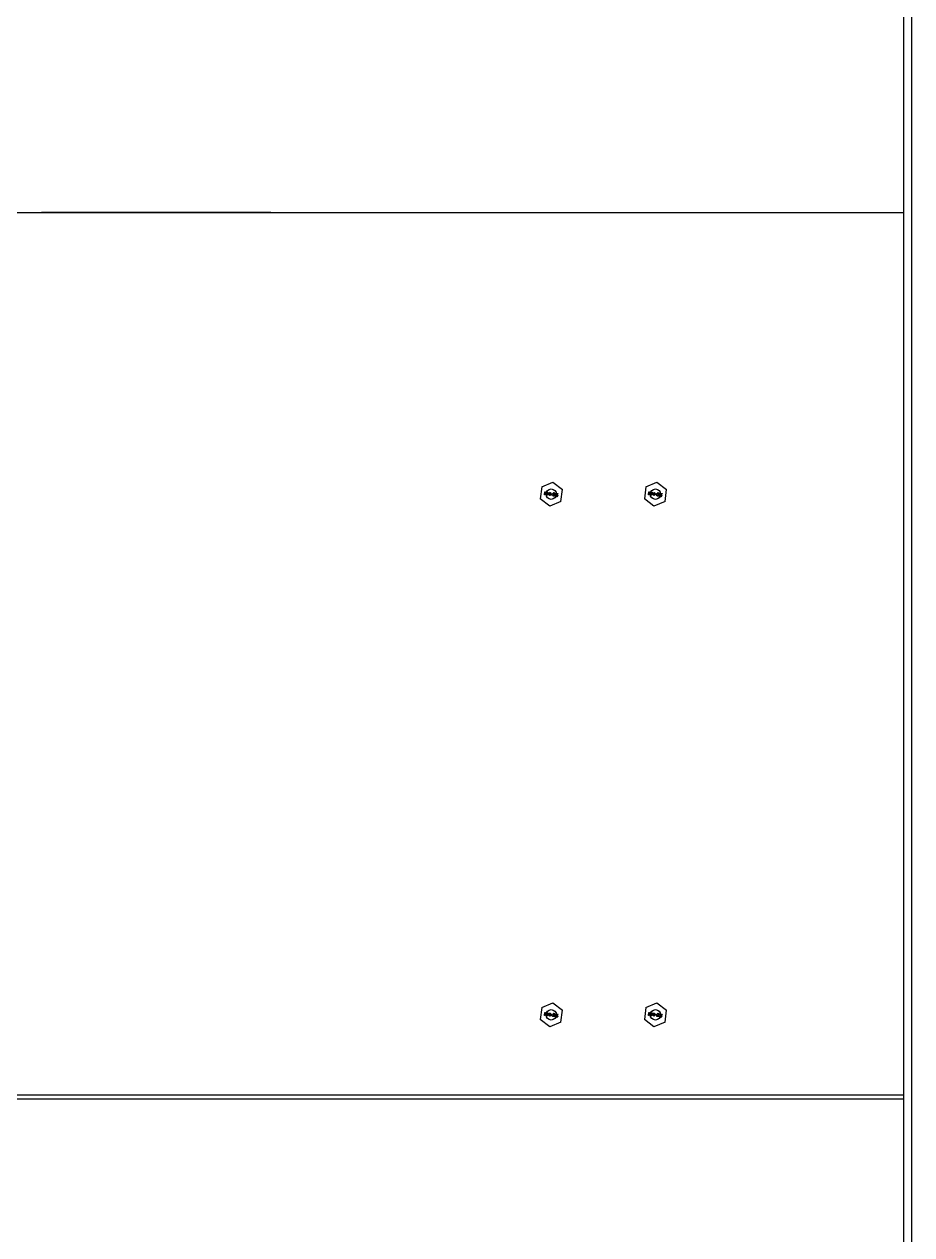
# Model space of a CAD drawing. Header units: millimetres. Extents: x 32496 to 166256, y 3504 to 23939.
# Drawn here: x 94638.3 to 94979.1, y 7928.1 to 8393.1 of the extents above; entities that cross this region are included whole.
import ezdxf

# ---------------------------------------------------------------- set-up
doc = ezdxf.new("R2010")
doc.units = ezdxf.units.MM
doc.layers.get('0').update_dxf_attribs({"lineweight": 35})
for name, color, linetype in [('2401-00854_BSO-M4-25_1_0', 7, 'Continuous'), ('4215-23304_2_1_1_0', 7, 'Continuous'), ('4215-HRQZZ01_1_1_0', 7, 'Continuous'), ('4403-10194_1_0', 7, 'Continuous'), ('FG-S100X100-2232_0', 7, 'Continuous')]:
    doc.layers.add(name, color=color, linetype=linetype)

# ---------------------------------------------------------------- blocks, each defined once
blk = doc.blocks.new('gtrytrgtrr')
at = {"layer": '2401-00854_BSO-M4-25_1_0', "color": 7, "linetype": 'Continuous'}
for p, q in [((63060.13, -72861), (63059.55, -72865.58)), ((63060.13, -72861), (63064.39, -72859.21)), ((63064.39, -72859.21), (63068.07, -72862)), ((63067.49, -72866.58), (63068.07, -72862)), ((63100.13, -72861), (63099.55, -72865.58)), ((63100.13, -72861), (63104.39, -72859.21)), ((63104.39, -72859.21), (63108.07, -72862)), ((63107.49, -72866.58), (63108.07, -72862)), ((63063.23, -72868.37), (63059.55, -72865.58)), ((63061.18, -72864.06), (63061.33, -72862.87)), ((63061.33, -72864.08), (63061.18, -72864.06)), ((63061.33, -72862.87), (63061.56, -72862.9)), ((63061.45, -72863.15), (63061.33, -72864.08)), ((63061.45, -72863.15), (63061.68, -72864.13)), ((63061.79, -72864.01), (63061.56, -72862.9)), ((63061.88, -72864.15), (63061.68, -72864.13)), ((63062.3, -72863), (63061.79, -72864.01)), ((63061.88, -72864.15), (63062.34, -72863.26)), ((63062.22, -72864.2), (63062.34, -72863.26)), ((63062.37, -72864.21), (63062.22, -72864.2)), ((63062.3, -72863), (63062.52, -72863.02)), ((63062.52, -72863.02), (63062.37, -72864.21)), ((63062.62, -72863.89), (63062.64, -72863.73)), ((63063.21, -72863.96), (63062.62, -72863.89)), ((63063.32, -72863.12), (63062.64, -72863.73)), ((63062.81, -72863.75), (63063.29, -72863.33)), ((63062.81, -72863.75), (63063.23, -72863.81)), ((63063.17, -72864.31), (63063.21, -72863.96)), ((63063.32, -72864.33), (63063.17, -72864.31)), ((63063.23, -72863.81), (63063.29, -72863.33)), ((63067.49, -72866.58), (63063.23, -72868.37)), ((63063.32, -72863.12), (63063.47, -72863.14)), ((63063.36, -72863.98), (63063.32, -72864.33)), ((63063.61, -72864.01), (63063.36, -72863.98)), ((63063.47, -72863.14), (63063.38, -72863.83)), ((63063.38, -72863.83), (63063.63, -72863.86)), ((63063.63, -72863.86), (63063.61, -72864.01)), ((63063.99, -72863.8), (63063.82, -72863.93)), ((63063.82, -72863.93), (63063.84, -72863.96)), ((63063.84, -72863.96), (63063.98, -72863.85)), ((63063.89, -72863.61), (63063.86, -72863.63)), ((63063.86, -72863.63), (63063.99, -72863.8)), ((63063.99, -72863.75), (63063.89, -72863.61)), ((63063.96, -72864.03), (63063.98, -72863.85)), ((63064.01, -72864.03), (63063.96, -72864.03)), ((63063.99, -72863.75), (63064.02, -72863.57)), ((63064.03, -72863.86), (63064.01, -72864.03)), ((63064.02, -72863.57), (63064.07, -72863.58)), ((63064.03, -72863.86), (63064.14, -72864)), ((63064.07, -72863.58), (63064.04, -72863.76)), ((63064.18, -72863.65), (63064.04, -72863.76)), ((63064.04, -72863.81), (63064.21, -72863.67)), ((63064.17, -72863.98), (63064.04, -72863.81)), ((63064.14, -72864), (63064.17, -72863.98)), ((63064.21, -72863.67), (63064.18, -72863.65)), ((63064.31, -72864.46), (63064.32, -72864.33)), ((63065.2, -72864.57), (63064.31, -72864.46)), ((63065.1, -72863.79), (63064.32, -72864.33)), ((63064.48, -72863.45), (63064.45, -72863.55)), ((63064.57, -72863.57), (63064.45, -72863.55)), ((63064.6, -72863.36), (63064.48, -72863.45)), ((63064.52, -72864.36), (63065.21, -72863.88)), ((63064.52, -72864.36), (63065.22, -72864.44)), ((63064.57, -72863.57), (63064.63, -72863.5)), ((63064.7, -72863.32), (63064.6, -72863.36)), ((63064.63, -72863.5), (63064.71, -72863.45)), ((63064.88, -72863.32), (63064.7, -72863.32)), ((63064.71, -72863.45), (63064.84, -72863.44)), ((63064.94, -72863.46), (63064.84, -72863.44)), ((63064.88, -72863.32), (63064.98, -72863.33)), ((63064.94, -72863.46), (63065.06, -72863.5)), ((63065.12, -72863.38), (63064.98, -72863.33)), ((63065.06, -72863.5), (63065.13, -72863.56)), ((63065.16, -72863.69), (63065.1, -72863.79)), ((63065.22, -72863.44), (63065.12, -72863.38)), ((63065.13, -72863.56), (63065.17, -72863.64)), ((63065.16, -72863.69), (63065.17, -72863.64)), ((63065.22, -72864.44), (63065.2, -72864.57)), ((63065.21, -72863.88), (63065.27, -72863.81)), ((63065.3, -72863.55), (63065.22, -72863.44)), ((63065.27, -72863.81), (63065.31, -72863.71)), ((63065.32, -72863.66), (63065.3, -72863.55)), ((63065.32, -72863.66), (63065.31, -72863.71)), ((63065.44, -72864.29), (63065.47, -72864.4)), ((63065.44, -72864.29), (63065.59, -72864.31)), ((63065.47, -72864.06), (63065.55, -72863.41)), ((63065.64, -72864.09), (63065.47, -72864.06)), ((63065.47, -72864.4), (63065.54, -72864.51)), ((63065.54, -72864.51), (63065.65, -72864.6)), ((63065.55, -72863.41), (63066.39, -72863.51)), ((63065.62, -72864.42), (63065.59, -72864.31)), ((63065.66, -72863.55), (63065.61, -72863.95)), ((63065.74, -72863.89), (63065.61, -72863.95)), ((63065.69, -72864.48), (63065.62, -72864.42)), ((63065.64, -72864.09), (63065.75, -72864.02)), ((63065.65, -72864.6), (63065.77, -72864.64)), ((63066.38, -72863.64), (63065.66, -72863.55)), ((63065.79, -72864.52), (63065.69, -72864.48)), ((63065.87, -72863.88), (63065.74, -72863.89)), ((63065.75, -72864.02), (63065.85, -72864.01)), ((63065.92, -72864.66), (63065.77, -72864.64)), ((63065.79, -72864.52), (63065.94, -72864.54)), ((63066, -72864.03), (63065.85, -72864.01)), ((63065.87, -72863.88), (63066.02, -72863.9)), ((63065.92, -72864.66), (63066.05, -72864.65)), ((63066.04, -72864.52), (63065.94, -72864.54)), ((63066, -72864.03), (63066.1, -72864.07)), ((63066.14, -72863.94), (63066.02, -72863.9)), ((63066.12, -72864.48), (63066.04, -72864.52)), ((63066.05, -72864.65), (63066.18, -72864.59)), ((63066.1, -72864.07), (63066.16, -72864.13)), ((63066.18, -72864.41), (63066.12, -72864.48)), ((63066.25, -72864.03), (63066.14, -72863.94)), ((63066.16, -72864.13), (63066.2, -72864.21)), ((63066.21, -72864.34), (63066.18, -72864.41)), ((63066.18, -72864.59), (63066.27, -72864.5)), ((63066.2, -72864.21), (63066.22, -72864.29)), ((63066.21, -72864.34), (63066.22, -72864.29)), ((63066.31, -72864.15), (63066.25, -72864.03)), ((63066.27, -72864.5), (63066.33, -72864.38)), ((63066.35, -72864.28), (63066.31, -72864.15)), ((63066.35, -72864.28), (63066.33, -72864.38)), ((63066.39, -72863.51), (63066.38, -72863.64)), ((63103.23, -72868.37), (63099.55, -72865.58)), ((63101.18, -72864.06), (63101.33, -72862.87)), ((63101.33, -72864.08), (63101.18, -72864.06)), ((63101.33, -72862.87), (63101.56, -72862.9)), ((63101.45, -72863.15), (63101.33, -72864.08)), ((63101.45, -72863.15), (63101.68, -72864.13)), ((63101.79, -72864.01), (63101.56, -72862.9)), ((63101.88, -72864.15), (63101.68, -72864.13)), ((63102.3, -72863), (63101.79, -72864.01)), ((63101.88, -72864.15), (63102.34, -72863.26)), ((63102.22, -72864.2), (63102.34, -72863.26)), ((63102.37, -72864.21), (63102.22, -72864.2)), ((63102.3, -72863), (63102.52, -72863.02)), ((63102.52, -72863.02), (63102.37, -72864.21)), ((63102.62, -72863.89), (63102.64, -72863.73)), ((63103.21, -72863.96), (63102.62, -72863.89)), ((63103.32, -72863.12), (63102.64, -72863.73)), ((63102.81, -72863.75), (63103.29, -72863.33)), ((63102.81, -72863.75), (63103.23, -72863.81)), ((63103.17, -72864.31), (63103.21, -72863.96)), ((63103.32, -72864.33), (63103.17, -72864.31)), ((63103.23, -72863.81), (63103.29, -72863.33)), ((63107.49, -72866.58), (63103.23, -72868.37)), ((63103.32, -72863.12), (63103.47, -72863.14)), ((63103.36, -72863.98), (63103.32, -72864.33)), ((63103.61, -72864.01), (63103.36, -72863.98)), ((63103.47, -72863.14), (63103.38, -72863.83)), ((63103.38, -72863.83), (63103.63, -72863.86)), ((63103.63, -72863.86), (63103.61, -72864.01)), ((63103.99, -72863.8), (63103.82, -72863.93)), ((63103.82, -72863.93), (63103.84, -72863.96)), ((63103.84, -72863.96), (63103.98, -72863.85)), ((63103.89, -72863.61), (63103.86, -72863.63)), ((63103.86, -72863.63), (63103.99, -72863.8)), ((63103.99, -72863.75), (63103.89, -72863.61)), ((63103.96, -72864.03), (63103.98, -72863.85)), ((63104.01, -72864.03), (63103.96, -72864.03)), ((63103.99, -72863.75), (63104.02, -72863.57)), ((63104.03, -72863.86), (63104.01, -72864.03)), ((63104.02, -72863.57), (63104.07, -72863.58)), ((63104.03, -72863.86), (63104.14, -72864)), ((63104.07, -72863.58), (63104.04, -72863.76)), ((63104.18, -72863.65), (63104.04, -72863.76)), ((63104.04, -72863.81), (63104.21, -72863.67)), ((63104.17, -72863.98), (63104.04, -72863.81)), ((63104.14, -72864), (63104.17, -72863.98)), ((63104.21, -72863.67), (63104.18, -72863.65)), ((63104.31, -72864.46), (63104.32, -72864.33)), ((63105.2, -72864.57), (63104.31, -72864.46)), ((63105.1, -72863.79), (63104.32, -72864.33)), ((63104.48, -72863.45), (63104.45, -72863.55)), ((63104.57, -72863.57), (63104.45, -72863.55)), ((63104.6, -72863.36), (63104.48, -72863.45)), ((63104.52, -72864.36), (63105.21, -72863.88)), ((63104.52, -72864.36), (63105.22, -72864.44)), ((63104.57, -72863.57), (63104.63, -72863.5)), ((63104.7, -72863.32), (63104.6, -72863.36)), ((63104.63, -72863.5), (63104.71, -72863.45)), ((63104.88, -72863.32), (63104.7, -72863.32)), ((63104.71, -72863.45), (63104.84, -72863.44)), ((63104.94, -72863.46), (63104.84, -72863.44)), ((63104.88, -72863.32), (63104.98, -72863.33)), ((63104.94, -72863.46), (63105.06, -72863.5)), ((63105.12, -72863.38), (63104.98, -72863.33)), ((63105.06, -72863.5), (63105.13, -72863.56)), ((63105.16, -72863.69), (63105.1, -72863.79)), ((63105.22, -72863.44), (63105.12, -72863.38)), ((63105.13, -72863.56), (63105.17, -72863.64)), ((63105.16, -72863.69), (63105.17, -72863.64)), ((63105.22, -72864.44), (63105.2, -72864.57)), ((63105.21, -72863.88), (63105.27, -72863.81)), ((63105.3, -72863.55), (63105.22, -72863.44)), ((63105.27, -72863.81), (63105.31, -72863.71)), ((63105.32, -72863.66), (63105.3, -72863.55)), ((63105.32, -72863.66), (63105.31, -72863.71)), ((63105.44, -72864.29), (63105.47, -72864.4)), ((63105.44, -72864.29), (63105.59, -72864.31)), ((63105.47, -72864.06), (63105.55, -72863.41)), ((63105.64, -72864.09), (63105.47, -72864.06)), ((63105.47, -72864.4), (63105.54, -72864.51)), ((63105.54, -72864.51), (63105.65, -72864.6)), ((63105.55, -72863.41), (63106.39, -72863.51)), ((63105.62, -72864.42), (63105.59, -72864.31)), ((63105.66, -72863.55), (63105.61, -72863.95)), ((63105.74, -72863.89), (63105.61, -72863.95)), ((63105.69, -72864.48), (63105.62, -72864.42)), ((63105.64, -72864.09), (63105.75, -72864.02)), ((63105.65, -72864.6), (63105.77, -72864.64)), ((63106.38, -72863.64), (63105.66, -72863.55)), ((63105.79, -72864.52), (63105.69, -72864.48)), ((63105.87, -72863.88), (63105.74, -72863.89)), ((63105.75, -72864.02), (63105.85, -72864.01)), ((63105.92, -72864.66), (63105.77, -72864.64)), ((63105.79, -72864.52), (63105.94, -72864.54)), ((63106, -72864.03), (63105.85, -72864.01)), ((63105.87, -72863.88), (63106.02, -72863.9)), ((63105.92, -72864.66), (63106.05, -72864.65)), ((63106.04, -72864.52), (63105.94, -72864.54)), ((63106, -72864.03), (63106.1, -72864.07)), ((63106.14, -72863.94), (63106.02, -72863.9)), ((63106.12, -72864.48), (63106.04, -72864.52)), ((63106.05, -72864.65), (63106.18, -72864.59)), ((63106.1, -72864.07), (63106.16, -72864.13)), ((63106.18, -72864.41), (63106.12, -72864.48)), ((63106.25, -72864.03), (63106.14, -72863.94)), ((63106.16, -72864.13), (63106.2, -72864.21)), ((63106.21, -72864.34), (63106.18, -72864.41)), ((63106.18, -72864.59), (63106.27, -72864.5)), ((63106.2, -72864.21), (63106.22, -72864.29)), ((63106.21, -72864.34), (63106.22, -72864.29)), ((63106.31, -72864.15), (63106.25, -72864.03)), ((63106.27, -72864.5), (63106.33, -72864.38)), ((63106.35, -72864.28), (63106.31, -72864.15)), ((63106.35, -72864.28), (63106.33, -72864.38)), ((63106.39, -72863.51), (63106.38, -72863.64)), ((63060.13, -73061), (63059.55, -73065.58)), ((63060.13, -73061), (63064.39, -73059.21)), ((63064.39, -73059.21), (63068.07, -73062)), ((63067.49, -73066.58), (63068.07, -73062)), ((63100.13, -73061), (63099.55, -73065.58)), ((63100.13, -73061), (63104.39, -73059.21)), ((63104.39, -73059.21), (63108.07, -73062)), ((63107.49, -73066.58), (63108.07, -73062)), ((63063.23, -73068.37), (63059.55, -73065.58)), ((63061.18, -73064.06), (63061.33, -73062.87)), ((63061.33, -73064.08), (63061.18, -73064.06)), ((63061.33, -73062.87), (63061.56, -73062.9)), ((63061.45, -73063.15), (63061.33, -73064.08)), ((63061.45, -73063.15), (63061.68, -73064.13)), ((63061.79, -73064.01), (63061.56, -73062.9)), ((63061.88, -73064.15), (63061.68, -73064.13)), ((63062.3, -73063), (63061.79, -73064.01)), ((63061.88, -73064.15), (63062.34, -73063.26)), ((63062.22, -73064.2), (63062.34, -73063.26)), ((63062.37, -73064.21), (63062.22, -73064.2)), ((63062.3, -73063), (63062.52, -73063.02)), ((63062.52, -73063.02), (63062.37, -73064.21)), ((63062.62, -73063.89), (63062.64, -73063.73)), ((63063.21, -73063.96), (63062.62, -73063.89)), ((63063.32, -73063.12), (63062.64, -73063.73)), ((63062.81, -73063.75), (63063.29, -73063.33)), ((63062.81, -73063.75), (63063.23, -73063.81)), ((63063.17, -73064.31), (63063.21, -73063.96)), ((63063.32, -73064.33), (63063.17, -73064.31)), ((63063.23, -73063.81), (63063.29, -73063.33)), ((63067.49, -73066.58), (63063.23, -73068.37)), ((63063.32, -73063.12), (63063.47, -73063.14)), ((63063.36, -73063.98), (63063.32, -73064.33)), ((63063.61, -73064.01), (63063.36, -73063.98)), ((63063.47, -73063.14), (63063.38, -73063.83)), ((63063.38, -73063.83), (63063.63, -73063.86)), ((63063.63, -73063.86), (63063.61, -73064.01)), ((63063.99, -73063.8), (63063.82, -73063.93)), ((63063.82, -73063.93), (63063.84, -73063.96)), ((63063.84, -73063.96), (63063.98, -73063.85)), ((63063.89, -73063.61), (63063.86, -73063.63)), ((63063.86, -73063.63), (63063.99, -73063.8)), ((63063.99, -73063.75), (63063.89, -73063.61)), ((63063.96, -73064.03), (63063.98, -73063.85)), ((63064.01, -73064.03), (63063.96, -73064.03)), ((63063.99, -73063.75), (63064.02, -73063.57)), ((63064.03, -73063.86), (63064.01, -73064.03)), ((63064.02, -73063.57), (63064.07, -73063.58)), ((63064.03, -73063.86), (63064.14, -73064)), ((63064.07, -73063.58), (63064.04, -73063.76)), ((63064.18, -73063.65), (63064.04, -73063.76)), ((63064.04, -73063.81), (63064.21, -73063.67)), ((63064.17, -73063.98), (63064.04, -73063.81)), ((63064.14, -73064), (63064.17, -73063.98)), ((63064.21, -73063.67), (63064.18, -73063.65)), ((63064.31, -73064.46), (63064.32, -73064.33)), ((63065.2, -73064.57), (63064.31, -73064.46)), ((63065.1, -73063.79), (63064.32, -73064.33)), ((63064.48, -73063.45), (63064.45, -73063.55)), ((63064.57, -73063.57), (63064.45, -73063.55)), ((63064.6, -73063.36), (63064.48, -73063.45)), ((63064.52, -73064.36), (63065.21, -73063.88)), ((63064.52, -73064.36), (63065.22, -73064.44)), ((63064.57, -73063.57), (63064.63, -73063.5)), ((63064.7, -73063.32), (63064.6, -73063.36)), ((63064.63, -73063.5), (63064.71, -73063.45)), ((63064.88, -73063.32), (63064.7, -73063.32)), ((63064.71, -73063.45), (63064.84, -73063.44)), ((63064.94, -73063.46), (63064.84, -73063.44)), ((63064.88, -73063.32), (63064.98, -73063.33)), ((63064.94, -73063.46), (63065.06, -73063.5)), ((63065.12, -73063.38), (63064.98, -73063.33)), ((63065.06, -73063.5), (63065.13, -73063.56)), ((63065.16, -73063.69), (63065.1, -73063.79)), ((63065.22, -73063.44), (63065.12, -73063.38)), ((63065.13, -73063.56), (63065.17, -73063.64)), ((63065.16, -73063.69), (63065.17, -73063.64)), ((63065.22, -73064.44), (63065.2, -73064.57)), ((63065.21, -73063.88), (63065.27, -73063.81)), ((63065.3, -73063.55), (63065.22, -73063.44)), ((63065.27, -73063.81), (63065.31, -73063.71)), ((63065.32, -73063.66), (63065.3, -73063.55)), ((63065.32, -73063.66), (63065.31, -73063.71)), ((63065.44, -73064.29), (63065.47, -73064.4)), ((63065.44, -73064.29), (63065.59, -73064.31)), ((63065.47, -73064.06), (63065.55, -73063.41)), ((63065.64, -73064.09), (63065.47, -73064.06)), ((63065.47, -73064.4), (63065.54, -73064.51)), ((63065.54, -73064.51), (63065.65, -73064.6)), ((63065.55, -73063.41), (63066.39, -73063.51)), ((63065.62, -73064.42), (63065.59, -73064.31)), ((63065.66, -73063.55), (63065.61, -73063.95)), ((63065.74, -73063.89), (63065.61, -73063.95)), ((63065.69, -73064.48), (63065.62, -73064.42)), ((63065.64, -73064.09), (63065.75, -73064.02)), ((63065.65, -73064.6), (63065.77, -73064.64)), ((63066.38, -73063.64), (63065.66, -73063.55)), ((63065.79, -73064.52), (63065.69, -73064.48)), ((63065.87, -73063.88), (63065.74, -73063.89)), ((63065.75, -73064.02), (63065.85, -73064.01)), ((63065.92, -73064.66), (63065.77, -73064.64)), ((63065.79, -73064.52), (63065.94, -73064.54)), ((63066, -73064.03), (63065.85, -73064.01)), ((63065.87, -73063.88), (63066.02, -73063.9)), ((63065.92, -73064.66), (63066.05, -73064.65)), ((63066.04, -73064.52), (63065.94, -73064.54)), ((63066, -73064.03), (63066.1, -73064.07)), ((63066.14, -73063.94), (63066.02, -73063.9)), ((63066.12, -73064.48), (63066.04, -73064.52)), ((63066.05, -73064.65), (63066.18, -73064.59)), ((63066.1, -73064.07), (63066.16, -73064.13)), ((63066.18, -73064.41), (63066.12, -73064.48)), ((63066.25, -73064.03), (63066.14, -73063.94)), ((63066.16, -73064.13), (63066.2, -73064.21)), ((63066.21, -73064.34), (63066.18, -73064.41)), ((63066.18, -73064.59), (63066.27, -73064.5)), ((63066.2, -73064.21), (63066.22, -73064.29)), ((63066.21, -73064.34), (63066.22, -73064.29)), ((63066.31, -73064.15), (63066.25, -73064.03)), ((63066.27, -73064.5), (63066.33, -73064.38)), ((63066.35, -73064.28), (63066.31, -73064.15)), ((63066.35, -73064.28), (63066.33, -73064.38)), ((63066.39, -73063.51), (63066.38, -73063.64)), ((63103.23, -73068.37), (63099.55, -73065.58)), ((63101.18, -73064.06), (63101.33, -73062.87)), ((63101.33, -73064.08), (63101.18, -73064.06)), ((63101.33, -73062.87), (63101.56, -73062.9)), ((63101.45, -73063.15), (63101.33, -73064.08)), ((63101.45, -73063.15), (63101.68, -73064.13)), ((63101.79, -73064.01), (63101.56, -73062.9)), ((63101.88, -73064.15), (63101.68, -73064.13)), ((63102.3, -73063), (63101.79, -73064.01)), ((63101.88, -73064.15), (63102.34, -73063.26)), ((63102.22, -73064.2), (63102.34, -73063.26)), ((63102.37, -73064.21), (63102.22, -73064.2)), ((63102.3, -73063), (63102.52, -73063.02)), ((63102.52, -73063.02), (63102.37, -73064.21)), ((63102.62, -73063.89), (63102.64, -73063.73)), ((63103.21, -73063.96), (63102.62, -73063.89)), ((63103.32, -73063.12), (63102.64, -73063.73)), ((63102.81, -73063.75), (63103.29, -73063.33)), ((63102.81, -73063.75), (63103.23, -73063.81)), ((63103.17, -73064.31), (63103.21, -73063.96)), ((63103.32, -73064.33), (63103.17, -73064.31)), ((63103.23, -73063.81), (63103.29, -73063.33)), ((63107.49, -73066.58), (63103.23, -73068.37)), ((63103.32, -73063.12), (63103.47, -73063.14)), ((63103.36, -73063.98), (63103.32, -73064.33)), ((63103.61, -73064.01), (63103.36, -73063.98)), ((63103.47, -73063.14), (63103.38, -73063.83)), ((63103.38, -73063.83), (63103.63, -73063.86)), ((63103.63, -73063.86), (63103.61, -73064.01)), ((63103.99, -73063.8), (63103.82, -73063.93)), ((63103.82, -73063.93), (63103.84, -73063.96)), ((63103.84, -73063.96), (63103.98, -73063.85)), ((63103.89, -73063.61), (63103.86, -73063.63)), ((63103.86, -73063.63), (63103.99, -73063.8)), ((63103.99, -73063.75), (63103.89, -73063.61)), ((63103.96, -73064.03), (63103.98, -73063.85)), ((63104.01, -73064.03), (63103.96, -73064.03)), ((63103.99, -73063.75), (63104.02, -73063.57)), ((63104.03, -73063.86), (63104.01, -73064.03)), ((63104.02, -73063.57), (63104.07, -73063.58)), ((63104.03, -73063.86), (63104.14, -73064)), ((63104.07, -73063.58), (63104.04, -73063.76)), ((63104.18, -73063.65), (63104.04, -73063.76)), ((63104.04, -73063.81), (63104.21, -73063.67)), ((63104.17, -73063.98), (63104.04, -73063.81)), ((63104.14, -73064), (63104.17, -73063.98)), ((63104.21, -73063.67), (63104.18, -73063.65)), ((63104.31, -73064.46), (63104.32, -73064.33)), ((63105.2, -73064.57), (63104.31, -73064.46)), ((63105.1, -73063.79), (63104.32, -73064.33)), ((63104.48, -73063.45), (63104.45, -73063.55)), ((63104.57, -73063.57), (63104.45, -73063.55)), ((63104.6, -73063.36), (63104.48, -73063.45)), ((63104.52, -73064.36), (63105.21, -73063.88)), ((63104.52, -73064.36), (63105.22, -73064.44)), ((63104.57, -73063.57), (63104.63, -73063.5)), ((63104.7, -73063.32), (63104.6, -73063.36)), ((63104.63, -73063.5), (63104.71, -73063.45)), ((63104.88, -73063.32), (63104.7, -73063.32)), ((63104.71, -73063.45), (63104.84, -73063.44)), ((63104.94, -73063.46), (63104.84, -73063.44)), ((63104.88, -73063.32), (63104.98, -73063.33)), ((63104.94, -73063.46), (63105.06, -73063.5)), ((63105.12, -73063.38), (63104.98, -73063.33)), ((63105.06, -73063.5), (63105.13, -73063.56)), ((63105.16, -73063.69), (63105.1, -73063.79)), ((63105.22, -73063.44), (63105.12, -73063.38)), ((63105.13, -73063.56), (63105.17, -73063.64)), ((63105.16, -73063.69), (63105.17, -73063.64)), ((63105.22, -73064.44), (63105.2, -73064.57)), ((63105.21, -73063.88), (63105.27, -73063.81)), ((63105.3, -73063.55), (63105.22, -73063.44)), ((63105.27, -73063.81), (63105.31, -73063.71)), ((63105.32, -73063.66), (63105.3, -73063.55)), ((63105.32, -73063.66), (63105.31, -73063.71)), ((63105.44, -73064.29), (63105.47, -73064.4)), ((63105.44, -73064.29), (63105.59, -73064.31)), ((63105.47, -73064.06), (63105.55, -73063.41)), ((63105.64, -73064.09), (63105.47, -73064.06)), ((63105.47, -73064.4), (63105.54, -73064.51)), ((63105.54, -73064.51), (63105.65, -73064.6)), ((63105.55, -73063.41), (63106.39, -73063.51)), ((63105.62, -73064.42), (63105.59, -73064.31)), ((63105.66, -73063.55), (63105.61, -73063.95)), ((63105.74, -73063.89), (63105.61, -73063.95)), ((63105.69, -73064.48), (63105.62, -73064.42)), ((63105.64, -73064.09), (63105.75, -73064.02)), ((63105.65, -73064.6), (63105.77, -73064.64)), ((63106.38, -73063.64), (63105.66, -73063.55)), ((63105.79, -73064.52), (63105.69, -73064.48)), ((63105.87, -73063.88), (63105.74, -73063.89)), ((63105.75, -73064.02), (63105.85, -73064.01)), ((63105.92, -73064.66), (63105.77, -73064.64)), ((63105.79, -73064.52), (63105.94, -73064.54)), ((63106, -73064.03), (63105.85, -73064.01)), ((63105.87, -73063.88), (63106.02, -73063.9)), ((63105.92, -73064.66), (63106.05, -73064.65)), ((63106.04, -73064.52), (63105.94, -73064.54)), ((63106, -73064.03), (63106.1, -73064.07)), ((63106.14, -73063.94), (63106.02, -73063.9)), ((63106.12, -73064.48), (63106.04, -73064.52)), ((63106.05, -73064.65), (63106.18, -73064.59)), ((63106.1, -73064.07), (63106.16, -73064.13)), ((63106.18, -73064.41), (63106.12, -73064.48)), ((63106.25, -73064.03), (63106.14, -73063.94)), ((63106.16, -73064.13), (63106.2, -73064.21)), ((63106.21, -73064.34), (63106.18, -73064.41)), ((63106.18, -73064.59), (63106.27, -73064.5)), ((63106.2, -73064.21), (63106.22, -73064.29)), ((63106.21, -73064.34), (63106.22, -73064.29)), ((63106.31, -73064.15), (63106.25, -73064.03)), ((63106.27, -73064.5), (63106.33, -73064.38)), ((63106.35, -73064.28), (63106.31, -73064.15)), ((63106.35, -73064.28), (63106.33, -73064.38)), ((63106.39, -73063.51), (63106.38, -73063.64))]:
    blk.add_line(p, q, dxfattribs=at)
at = {"layer": '4215-23304_2_1_1_0', "color": 7, "linetype": 'Continuous'}
blk.add_line((62544.86, -73094.54), (63199.26, -73094.54), dxfattribs=at)
at = {"layer": '4215-23304_2_1_1_0', "color": 9, "linetype": 'Continuous'}
blk.add_line((63199.26, -73096.24), (62546.56, -73096.24), dxfattribs=at)
at = {"layer": '4215-HRQZZ01_1_1_0', "color": 7, "linetype": 'Continuous'}
blk.add_line((62606.31, -72755.59), (63199.26, -72755.59), dxfattribs=at)
for centre in [(63063.81, -72863.79), (63103.81, -72863.79), (63063.81, -73063.79), (63103.81, -73063.79)]:
    blk.add_circle(centre, 2, dxfattribs=at)
at = {"layer": '4403-10194_1_0', "color": 7, "linetype": 'Continuous'}
for p, q in [((62868.06, -72755.59), (62868.06, -72755.54)), ((62956.06, -72755.54), (62868.06, -72755.54)), ((62956.06, -72755.54), (62956.06, -72755.59))]:
    blk.add_line(p, q, dxfattribs=at)
at = {"layer": '4403-10194_1_0', "color": 9, "linetype": 'Continuous'}
for p, q in [((62871.06, -72755.54), (62871.06, -72755.59)), ((62953.06, -72755.59), (62953.06, -72755.54))]:
    blk.add_line(p, q, dxfattribs=at)
at = {"layer": 'FG-S100X100-2232_0', "color": 7, "linetype": 'Continuous'}
blk.add_line((63199.26, -74723.29), (63199.26, -72451.29), dxfattribs=at)
at = {"layer": 'FG-S100X100-2232_0', "color": 9, "linetype": 'Continuous'}
blk.add_line((63202.26, -74723.29), (63202.26, -72451.29), dxfattribs=at)

msp = doc.modelspace()

# ---------------------------------------------------------------- block references
msp.add_blockref('gtrytrgtrr', (31776.885, 81076.369))

doc.saveas('drawing.dxf')
